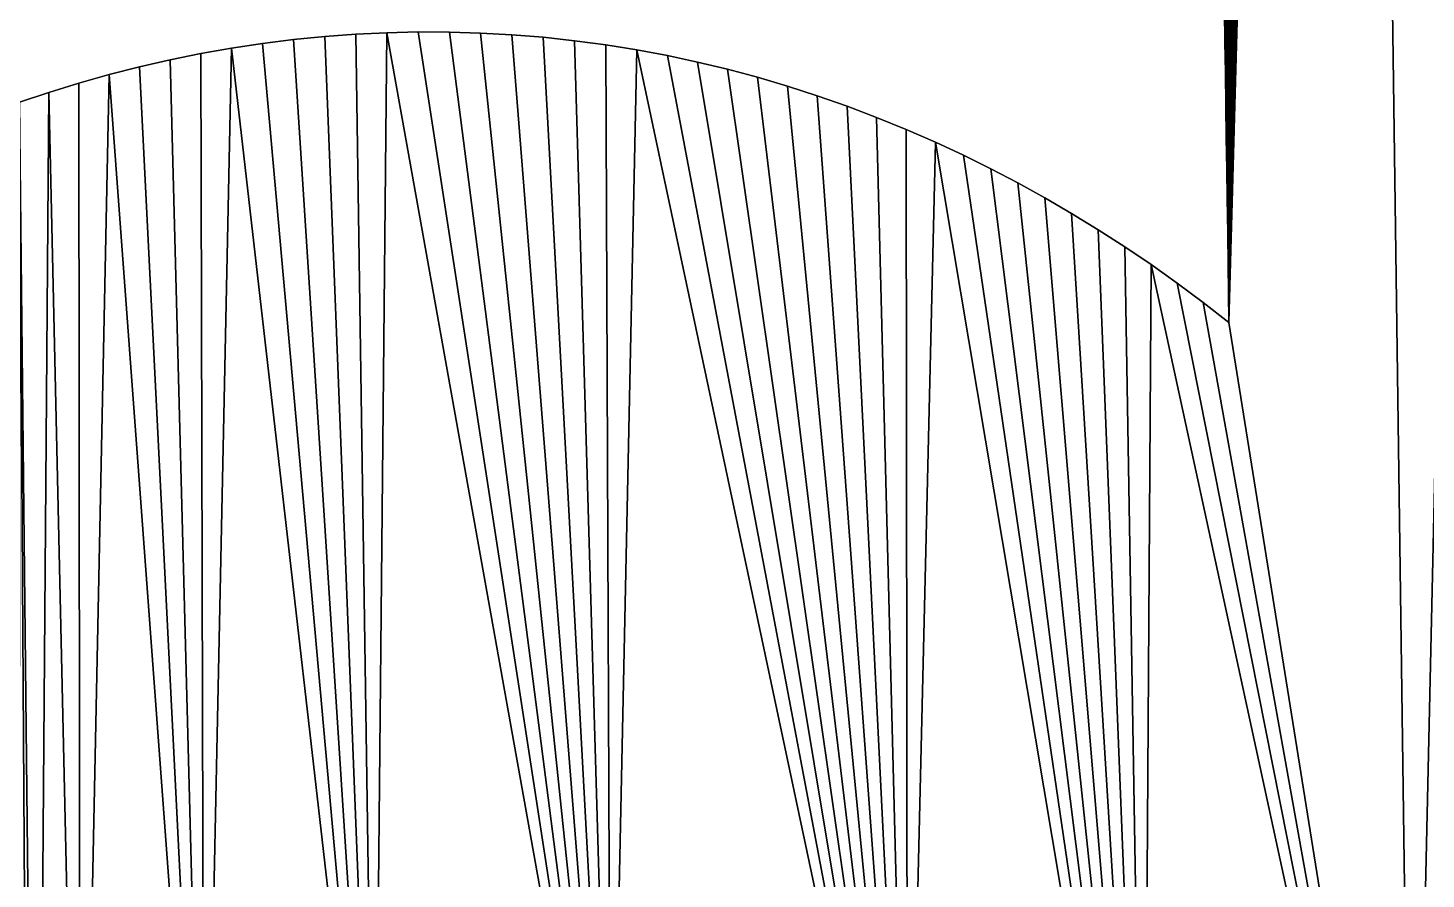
# Model space of a CAD drawing. Extents: x 9 to 1212, y 18 to 833.
# Drawn here: x 53.89 to 75.61, y 743.71 to 756.94 of the extents above; entities that cross this region are included whole.
import ezdxf

# ---------------------------------------------------------------- set-up
doc = ezdxf.new("R2010")
doc.units = 0
doc.header["$MEASUREMENT"] = 0
doc.layers.get('0').update_dxf_attribs({"linetype": 'CONTINUOUS'})

# ---------------------------------------------------------------- blocks, each defined once
blk = doc.blocks.new('GRUPO_1')
for p, q in [((63.93513, 316.35984), (63.92812, 316.84657)), ((63.93513, 316.35984, 15), (63.92812, 316.84657, 15)), ((50.43199, 316.48399), (50.91567, 316.50721)), ((50.43199, 316.48399, 15), (50.91567, 316.50721, 15)), ((50.91567, 316.50721), (51.40012, 316.51799)), ((50.91567, 316.50721, 15), (51.40012, 316.51799, 15)), ((50.91567, 316.50721), (50.91567, 316.50721, 15)), ((51.40012, 316.51799), (51.8852, 316.51628)), ((51.40012, 316.51799, 15), (51.8852, 316.51628, 15)), ((51.40012, 316.51799), (51.40012, 316.51799, 15)), ((51.8852, 316.51628), (52.37073, 316.502)), ((51.8852, 316.51628, 15), (52.37073, 316.502, 15)), ((51.8852, 316.51628), (51.8852, 316.51628, 15)), ((52.37073, 316.502), (52.85657, 316.47507)), ((52.37073, 316.502, 15), (52.85657, 316.47507, 15)), ((52.37073, 316.502), (52.37073, 316.502, 15)), ((48.50222, 316.26727), (48.98278, 316.33987)), ((48.50222, 316.26727, 15), (48.98278, 316.33987, 15)), ((48.98278, 316.33987), (49.46478, 316.40024)), ((48.98278, 316.33987, 15), (49.46478, 316.40024, 15)), ((48.98278, 316.33987), (48.98278, 316.33987, 15)), ((49.46478, 316.40024), (49.94806, 316.44832)), ((49.46478, 316.40024, 15), (49.94806, 316.44832, 15)), ((49.46478, 316.40024), (49.46478, 316.40024, 15)), ((49.94806, 316.44832), (50.43199, 316.48399)), ((49.94806, 316.44832, 15), (50.43199, 316.48399, 15)), ((49.94806, 316.44832), (49.94806, 316.44832, 15)), ((50.43199, 316.48399), (50.43199, 316.48399, 15)), ((52.85657, 316.47507), (53.34254, 316.43544)), ((52.85657, 316.47507, 15), (53.34254, 316.43544, 15)), ((52.85657, 316.47507), (52.85657, 316.47507, 15)), ((53.34254, 316.43544), (53.82848, 316.38302)), ((53.34254, 316.43544, 15), (53.82848, 316.38302, 15)), ((53.34254, 316.43544), (53.34254, 316.43544, 15)), ((53.82848, 316.38302), (54.31424, 316.31775)), ((53.82848, 316.38302, 15), (54.31424, 316.31775, 15)), ((53.82848, 316.38302), (53.82848, 316.38302, 15)), ((54.31424, 316.31775), (54.79964, 316.23955)), ((54.31424, 316.31775, 15), (54.79964, 316.23955, 15)), ((54.31424, 316.31775), (54.31424, 316.31775, 15)), ((63.942, 315.88246), (63.93513, 316.35984)), ((63.942, 315.88246, 15), (63.93513, 316.35984, 15)), ((63.93513, 316.35984), (63.93513, 316.35984, 15)), ((47.07083, 315.97682), (47.54608, 316.08567)), ((47.07083, 315.97682, 15), (47.54608, 316.08567, 15)), ((47.54608, 316.08567), (48.02327, 316.18251)), ((47.54608, 316.08567, 15), (48.02327, 316.18251, 15)), ((47.54608, 316.08567), (47.54608, 316.08567, 15)), ((48.02327, 316.18251), (48.50222, 316.26727)), ((48.02327, 316.18251, 15), (48.50222, 316.26727, 15)), ((48.02327, 316.18251), (48.02327, 316.18251, 15)), ((48.50222, 316.26727), (48.50222, 316.26727, 15)), ((54.79964, 316.23955), (55.27348, 316.15059)), ((54.79964, 316.23955, 15), (55.27348, 316.15059, 15)), ((54.79964, 316.23955), (54.79964, 316.23955, 15)), ((55.27348, 316.15059), (55.74088, 316.05047)), ((55.27348, 316.15059, 15), (55.74088, 316.05047, 15)), ((55.27348, 316.15059), (55.27348, 316.15059, 15)), ((46.12678, 315.72336), (46.59767, 315.85602)), ((46.12678, 315.72336, 15), (46.59767, 315.85602, 15)), ((46.59767, 315.85602), (47.07083, 315.97682)), ((46.59767, 315.85602, 15), (47.07083, 315.97682, 15)), ((46.59767, 315.85602), (46.59767, 315.85602, 15)), ((47.07083, 315.97682), (47.07083, 315.97682, 15)), ((55.74088, 316.05047), (56.20751, 315.93811)), ((55.74088, 316.05047, 15), (56.20751, 315.93811, 15)), ((55.74088, 316.05047), (55.74088, 316.05047, 15)), ((56.20751, 315.93811), (56.67323, 315.81346)), ((56.20751, 315.93811, 15), (56.67323, 315.81346, 15)), ((56.20751, 315.93811), (56.20751, 315.93811, 15)), ((63.94922, 315.38154), (63.942, 315.88246)), ((63.94922, 315.38154, 15), (63.942, 315.88246, 15)), ((63.942, 315.88246), (63.942, 315.88246, 15)), ((45.65972, 315.57936), (46.12678, 315.72336)), ((45.65972, 315.57936, 15), (46.12678, 315.72336, 15)), ((46.12678, 315.72336), (46.12678, 315.72336, 15)), ((56.67323, 315.81346), (57.13789, 315.67644)), ((56.67323, 315.81346, 15), (57.13789, 315.67644, 15)), ((56.67323, 315.81346), (56.67323, 315.81346, 15)), ((57.13789, 315.67644), (57.60134, 315.527)), ((57.13789, 315.67644, 15), (57.60134, 315.527, 15)), ((57.13789, 315.67644), (57.13789, 315.67644, 15)), ((45.20368, 315.42664), (45.65972, 315.57936)), ((45.20368, 315.42664, 15), (45.65972, 315.57936, 15)), ((45.65972, 315.57936), (45.65972, 315.57936, 15)), ((57.60134, 315.527), (58.06344, 315.36507)), ((57.60134, 315.527, 15), (58.06344, 315.36507, 15)), ((57.60134, 315.527), (57.60134, 315.527, 15)), ((58.06344, 315.36507), (58.52405, 315.19058)), ((58.06344, 315.36507, 15), (58.52405, 315.19058, 15)), ((58.06344, 315.36507), (58.06344, 315.36507, 15)), ((58.52405, 315.19058), (58.98301, 315.00348)), ((58.52405, 315.19058, 15), (58.98301, 315.00348, 15)), ((58.52405, 315.19058), (58.52405, 315.19058, 15)), ((63.95657, 314.87059), (63.94922, 315.38154)), ((63.95657, 314.87059, 15), (63.94922, 315.38154, 15)), ((63.94922, 315.38154), (63.94922, 315.38154, 15)), ((58.98301, 315.00348), (59.44019, 314.80369)), ((58.98301, 315.00348, 15), (59.44019, 314.80369, 15)), ((58.98301, 315.00348), (58.98301, 315.00348, 15)), ((59.44019, 314.80369), (59.87398, 314.60149)), ((59.44019, 314.80369, 15), (59.87398, 314.60149, 15)), ((59.44019, 314.80369), (59.44019, 314.80369, 15)), ((63.96355, 314.38569), (63.95657, 314.87059)), ((63.96355, 314.38569, 15), (63.95657, 314.87059, 15)), ((63.95657, 314.87059), (63.95657, 314.87059, 15)), ((59.87398, 314.60149), (60.2964, 314.39249)), ((59.87398, 314.60149, 15), (60.2964, 314.39249, 15)), ((59.87398, 314.60149), (59.87398, 314.60149, 15)), ((60.2964, 314.39249), (60.71691, 314.17232)), ((60.2964, 314.39249, 15), (60.71691, 314.17232, 15)), ((60.2964, 314.39249), (60.2964, 314.39249, 15)), ((63.97009, 313.93175), (63.96355, 314.38569)), ((63.97009, 313.93175, 15), (63.96355, 314.38569, 15)), ((63.96355, 314.38569), (63.96355, 314.38569, 15)), ((60.71691, 314.17232), (61.13538, 313.94093)), ((60.71691, 314.17232, 15), (61.13538, 313.94093, 15)), ((60.71691, 314.17232), (60.71691, 314.17232, 15)), ((61.13538, 313.94093), (61.5517, 313.69827)), ((61.13538, 313.94093, 15), (61.5517, 313.69827, 15)), ((61.13538, 313.94093), (61.13538, 313.94093, 15)), ((63.9778, 313.39587), (63.97009, 313.93175)), ((63.9778, 313.39587, 15), (63.97009, 313.93175, 15)), ((63.97009, 313.93175), (63.97009, 313.93175, 15)), ((61.5517, 313.69827), (61.96575, 313.44428)), ((61.5517, 313.69827, 15), (61.96575, 313.44428, 15)), ((61.5517, 313.69827), (61.5517, 313.69827, 15)), ((61.96575, 313.44428), (62.37742, 313.17891)), ((61.96575, 313.44428, 15), (62.37742, 313.17891, 15)), ((61.96575, 313.44428), (61.96575, 313.44428, 15)), ((63.98501, 312.89489), (63.9778, 313.39587)), ((63.98501, 312.89489, 15), (63.9778, 313.39587, 15)), ((63.9778, 313.39587), (63.9778, 313.39587, 15)), ((62.37742, 313.17891), (62.78658, 312.90212)), ((62.37742, 313.17891, 15), (62.78658, 312.90212, 15)), ((62.37742, 313.17891), (62.37742, 313.17891, 15)), ((62.78658, 312.90212), (63.19312, 312.61384)), ((62.78658, 312.90212, 15), (63.19312, 312.61384, 15)), ((62.78658, 312.90212), (62.78658, 312.90212, 15)), ((63.99102, 312.47767), (63.98501, 312.89489)), ((63.99102, 312.47767, 15), (63.98501, 312.89489, 15)), ((63.98501, 312.89489), (63.98501, 312.89489, 15)), ((63.19312, 312.61384), (63.59692, 312.31404)), ((63.19312, 312.61384, 15), (63.59692, 312.31404, 15)), ((63.19312, 312.61384), (63.19312, 312.61384, 15)), ((63.99786, 312.00265), (63.99102, 312.47767)), ((63.99786, 312.00265, 15), (63.99102, 312.47767, 15)), ((63.99102, 312.47767), (63.99102, 312.47767, 15)), ((63.59692, 312.31404), (63.99786, 312.00265)), ((63.59692, 312.31404, 15), (63.99786, 312.00265, 15)), ((63.59692, 312.31404), (63.59692, 312.31404, 15)), ((63.99786, 312.00265), (63.99786, 312.00265, 15))]:
    blk.add_line(p, q)
mesh = blk.add_polyface()
corners = [(71.12799, 361.96212), (69.24429, 306.39546), (68.51422, 368.60535), (66.84832, 294.16265), (65.73995, 375.18249), (59.85619, 346.59526), (60.03148, 388.27036), (59.99102, 346.12508), (60.12873, 345.64484), (62.88618, 381.72551), (60.25218, 345.20512), (60.38195, 344.72465), (60.51009, 344.2502), (60.63785, 343.7772), (60.76293, 343.3141), (60.87995, 342.85013), (61.00084, 342.37055), (61.12117, 341.89323), (61.23965, 341.42323), (61.34978, 340.96256), (61.46068, 340.48594), (61.57195, 340.00774), (61.6847, 339.52317), (61.78539, 339.07608), (61.88889, 338.58933), (61.99111, 338.1086), (62.0925, 337.63177), (62.19107, 337.16209), (62.2827, 336.685), (62.37511, 336.20384), (62.46808, 335.71976), (62.56084, 335.23675), (62.63842, 334.78024), (62.72105, 334.29207), (62.8033, 333.80612), (62.88487, 333.32424), (62.95441, 332.86215), (63.02578, 332.37409), (63.09688, 331.88785), (63.16787, 331.40239), (63.22811, 330.93472), (63.28721, 330.44872), (63.34624, 329.96337), (63.40638, 329.46887), (63.45565, 329.00129), (63.50258, 328.51703), (63.54984, 328.0294), (63.59793, 327.53315), (63.63545, 327.06426)]
mesh.append_faces([[corners[k] for k in face] for face in [(0, 1, 2), (5, 6, 7), (7, 6, 8), (8, 9, 10), (10, 9, 11), (11, 9, 12), (12, 9, 13), (13, 9, 14), (14, 9, 15), (15, 9, 16), (16, 9, 17), (17, 9, 18), (18, 9, 19), (19, 9, 20), (20, 9, 21), (21, 9, 22), (22, 9, 23), (23, 9, 24), (24, 9, 25), (25, 9, 26), (26, 9, 27), (27, 9, 28), (28, 9, 29), (29, 9, 30), (30, 9, 31), (31, 9, 32), (32, 9, 33), (33, 9, 34), (34, 9, 35), (35, 9, 36), (36, 4, 37), (37, 4, 38), (38, 4, 39), (39, 4, 40), (40, 4, 41), (41, 4, 42), (42, 4, 43), (43, 4, 44), (44, 4, 45), (45, 4, 46), (46, 4, 47), (47, 4, 48)]], dxfattribs={"vtx0": -1, "vtx1": -1})
mesh.append_faces([[corners[k] for k in face] for face in [(3, 4, 2)]], dxfattribs={"vtx0": -1, "vtx2": -1})
mesh = blk.add_polyface()
corners = [(65.73995, 375.18249, 15), (66.84832, 294.16265, 15), (68.51422, 368.60535, 15), (60.03148, 388.27036, 15), (59.85619, 346.59526, 15), (59.99102, 346.12508, 15), (60.12873, 345.64484, 15), (62.88618, 381.72551, 15), (60.25218, 345.20512, 15), (60.38195, 344.72465, 15), (60.51009, 344.2502, 15), (60.63785, 343.7772, 15), (60.76293, 343.3141, 15), (60.87995, 342.85013, 15), (61.00084, 342.37055, 15), (61.12117, 341.89323, 15), (61.23965, 341.42323, 15), (61.34978, 340.96256, 15), (61.46068, 340.48594, 15), (61.57195, 340.00774, 15), (61.6847, 339.52317, 15), (61.78539, 339.07608, 15), (61.88889, 338.58933, 15), (61.99111, 338.1086, 15), (62.0925, 337.63177, 15), (62.19107, 337.16209, 15), (62.2827, 336.685, 15), (62.37511, 336.20384, 15), (62.46808, 335.71976, 15), (62.56084, 335.23675, 15), (62.63842, 334.78024, 15), (62.72105, 334.29207, 15), (62.8033, 333.80612, 15), (62.88487, 333.32424, 15), (62.95441, 332.86215, 15), (63.02578, 332.37409, 15), (63.09688, 331.88785, 15), (63.16787, 331.40239, 15), (63.22811, 330.93472, 15), (63.28721, 330.44872, 15), (63.34624, 329.96337, 15), (63.40638, 329.46887, 15), (63.45565, 329.00129, 15), (63.50258, 328.51703, 15), (63.54984, 328.0294, 15), (63.59793, 327.53315, 15), (63.63545, 327.06426, 15), (69.24429, 306.39546, 15), (71.12799, 361.96212, 15)]
mesh.append_faces([[corners[k] for k in face] for face in [(0, 1, 2)]], dxfattribs={"vtx0": -1, "vtx1": -1})
mesh.append_faces([[corners[k] for k in face] for face in [(3, 4, 5), (3, 5, 6), (7, 6, 8), (7, 8, 9), (7, 9, 10), (7, 10, 11), (7, 11, 12), (7, 12, 13), (7, 13, 14), (7, 14, 15), (7, 15, 16), (7, 16, 17), (7, 17, 18), (7, 18, 19), (7, 19, 20), (7, 20, 21), (7, 21, 22), (7, 22, 23), (7, 23, 24), (7, 24, 25), (7, 25, 26), (7, 26, 27), (7, 27, 28), (7, 28, 29), (7, 29, 30), (7, 30, 31), (7, 31, 32), (7, 32, 33), (7, 33, 34), (0, 34, 35), (0, 35, 36), (0, 36, 37), (0, 37, 38), (0, 38, 39), (0, 39, 40), (0, 40, 41), (0, 41, 42), (0, 42, 43), (0, 43, 44), (0, 44, 45), (0, 45, 46), (47, 48, 2)]], dxfattribs={"vtx0": -1, "vtx2": -1})
mesh = blk.add_polyface()
corners = [(50.72011, 296.86092), (48.98278, 316.33987), (49.46478, 316.40024), (49.94806, 316.44832), (50.43199, 316.48399), (50.91567, 316.50721), (54.39182, 297.05516), (51.40012, 316.51799), (51.8852, 316.51628), (52.37073, 316.502), (52.85657, 316.47507), (53.34254, 316.43544), (53.82848, 316.38302), (54.31424, 316.31775), (54.79964, 316.23955), (59.00437, 296.42138), (55.27348, 316.15059), (55.74088, 316.05047), (56.20751, 315.93811), (56.67323, 315.81346), (57.13789, 315.67644), (57.60134, 315.527), (58.06344, 315.36507), (58.52405, 315.19058), (58.98301, 315.00348), (59.44019, 314.80369), (62.67385, 295.50556), (59.87398, 314.60149), (60.2964, 314.39249), (60.71691, 314.17232), (61.13538, 313.94093), (61.5517, 313.69827), (61.96575, 313.44428), (62.37742, 313.17891), (62.78658, 312.90212), (66.84832, 294.16265), (63.19312, 312.61384), (63.63545, 327.06426), (65.73995, 375.18249), (63.66955, 326.58024), (63.70397, 326.09157), (63.73896, 325.59485), (63.76338, 325.12575), (63.78429, 324.63942), (63.80529, 324.15103), (63.82658, 323.65602), (63.83566, 323.26907)]
mesh.append_faces([[corners[k] for k in face] for face in [(0, 5, 6), (6, 14, 15), (15, 25, 26), (26, 34, 35), (37, 38, 39), (39, 38, 40), (40, 38, 41), (41, 38, 42), (42, 38, 43), (43, 38, 44), (44, 38, 45), (45, 38, 46)]], dxfattribs={"vtx0": -1, "vtx1": -1})
mesh.append_faces([[corners[k] for k in face] for face in [(0, 1, 2), (0, 2, 3), (0, 3, 4), (0, 4, 5), (6, 5, 7), (6, 7, 8), (6, 8, 9), (6, 9, 10), (6, 10, 11), (6, 11, 12), (6, 12, 13), (6, 13, 14), (15, 14, 16), (15, 16, 17), (15, 17, 18), (15, 18, 19), (15, 19, 20), (15, 20, 21), (15, 21, 22), (15, 22, 23), (15, 23, 24), (15, 24, 25), (26, 25, 27), (26, 27, 28), (26, 28, 29), (26, 29, 30), (26, 30, 31), (26, 31, 32), (26, 32, 33), (26, 33, 34), (35, 34, 36)]], dxfattribs={"vtx0": -1, "vtx2": -1})
mesh = blk.add_polyface()
corners = [(48.98278, 316.33987, 15), (50.72011, 296.86092, 15), (49.46478, 316.40024, 15), (49.94806, 316.44832, 15), (50.43199, 316.48399, 15), (50.91567, 316.50721, 15), (54.39182, 297.05516, 15), (51.40012, 316.51799, 15), (51.8852, 316.51628, 15), (52.37073, 316.502, 15), (52.85657, 316.47507, 15), (53.34254, 316.43544, 15), (53.82848, 316.38302, 15), (54.31424, 316.31775, 15), (54.79964, 316.23955, 15), (59.00437, 296.42138, 15), (55.27348, 316.15059, 15), (55.74088, 316.05047, 15), (56.20751, 315.93811, 15), (56.67323, 315.81346, 15), (57.13789, 315.67644, 15), (57.60134, 315.527, 15), (58.06344, 315.36507, 15), (58.52405, 315.19058, 15), (58.98301, 315.00348, 15), (59.44019, 314.80369, 15), (62.67385, 295.50556, 15), (59.87398, 314.60149, 15), (60.2964, 314.39249, 15), (60.71691, 314.17232, 15), (61.13538, 313.94093, 15), (61.5517, 313.69827, 15), (61.96575, 313.44428, 15), (62.37742, 313.17891, 15), (62.78658, 312.90212, 15), (66.84832, 294.16265, 15), (63.19312, 312.61384, 15), (65.73995, 375.18249, 15), (63.63545, 327.06426, 15), (63.66955, 326.58024, 15), (63.70397, 326.09157, 15), (63.73896, 325.59485, 15), (63.76338, 325.12575, 15), (63.78429, 324.63942, 15), (63.80529, 324.15103, 15), (63.82658, 323.65602, 15), (63.83566, 323.26907, 15)]
mesh.append_faces([[corners[k] for k in face] for face in [(0, 1, 2), (2, 1, 3), (3, 1, 4), (4, 1, 5), (5, 6, 7), (7, 6, 8), (8, 6, 9), (9, 6, 10), (10, 6, 11), (11, 6, 12), (12, 6, 13), (13, 6, 14), (14, 15, 16), (16, 15, 17), (17, 15, 18), (18, 15, 19), (19, 15, 20), (20, 15, 21), (21, 15, 22), (22, 15, 23), (23, 15, 24), (24, 15, 25), (25, 26, 27), (27, 26, 28), (28, 26, 29), (29, 26, 30), (30, 26, 31), (31, 26, 32), (32, 26, 33), (33, 26, 34), (34, 35, 36)]], dxfattribs={"vtx0": -1, "vtx1": -1})
mesh.append_faces([[corners[k] for k in face] for face in [(5, 1, 6), (14, 6, 15), (25, 15, 26), (34, 26, 35), (37, 38, 39), (37, 39, 40), (37, 40, 41), (37, 41, 42), (37, 42, 43), (37, 43, 44), (37, 44, 45), (37, 45, 46)]], dxfattribs={"vtx0": -1, "vtx2": -1})
mesh = blk.add_polyface()
corners = [(69.24429, 306.39546), (71.12799, 361.96212), (72.06581, 306.55708), (73.49536, 355.23027), (75.55655, 306.59712), (75.52852, 348.39215), (77.13967, 341.4355), (79.0269, 306.63694), (78.23911, 334.39435), (78.78499, 324.63465), (78.78372, 326.14201), (109.3535, 324.66067), (82.49895, 306.67677), (85.91789, 306.716), (89.24544, 306.7544), (92.72353, 306.79489), (96.16109, 306.83491), (66.84832, 294.16265), (63.19312, 312.61384), (63.59692, 312.31404), (63.99786, 312.00265), (65.73995, 375.18249), (68.51422, 368.60535), (71.54712, 292.36514), (71.29696, 303.15142), (63.83566, 323.26907), (63.84292, 322.7649), (63.84985, 322.28363), (63.85787, 321.72654), (63.8643, 321.27985), (63.8712, 320.80048), (63.8785, 320.29343), (63.88584, 319.78344), (63.89268, 319.30849), (63.89967, 318.82326), (63.90675, 318.33103), (63.91389, 317.83508), (63.92103, 317.33938), (63.92812, 316.84657), (63.93513, 316.35984), (63.942, 315.88246), (63.94922, 315.38154), (63.95657, 314.87059), (63.96355, 314.38569), (63.97009, 313.93175), (63.9778, 313.39587), (63.98501, 312.89489), (63.99102, 312.47767)]
mesh.append_faces([[corners[k] for k in face] for face in [(9, 8, 10)]], dxfattribs={"vtx0": -1})
mesh.append_faces([[corners[k] for k in face] for face in [(0, 1, 2), (2, 3, 4), (4, 6, 7), (7, 11, 12), (12, 11, 13), (13, 11, 14), (14, 11, 15), (15, 11, 16), (25, 21, 26), (26, 21, 27), (27, 21, 28), (28, 21, 29), (29, 21, 30), (30, 21, 31), (31, 21, 32), (32, 21, 33), (33, 21, 34), (34, 21, 35), (35, 21, 36), (36, 21, 37), (37, 21, 38), (38, 21, 39), (39, 21, 40), (40, 21, 41), (41, 21, 42), (42, 21, 43), (43, 21, 44), (44, 21, 45), (45, 21, 46), (46, 21, 47), (47, 21, 20)]], dxfattribs={"vtx0": -1, "vtx1": -1})
mesh.append_faces([[corners[k] for k in face] for face in [(7, 8, 9), (17, 20, 21), (17, 22, 0)]], dxfattribs={"vtx0": -1, "vtx1": -1, "vtx2": -1})
mesh.append_faces([[corners[k] for k in face] for face in [(2, 1, 3), (4, 3, 5), (4, 5, 6), (7, 6, 8), (7, 9, 11), (17, 18, 19), (17, 19, 20), (23, 0, 24)]], dxfattribs={"vtx0": -1, "vtx2": -1})
mesh = blk.add_polyface()
corners = [(63.19312, 312.61384, 15), (66.84832, 294.16265, 15), (63.59692, 312.31404, 15), (63.99786, 312.00265, 15), (65.73995, 375.18249, 15), (68.51422, 368.60535, 15), (69.24429, 306.39546, 15), (71.54712, 292.36514, 15), (71.29696, 303.15142, 15), (63.83566, 323.26907, 15), (63.84292, 322.7649, 15), (63.84985, 322.28363, 15), (63.85787, 321.72654, 15), (63.8643, 321.27985, 15), (63.8712, 320.80048, 15), (63.8785, 320.29343, 15), (63.88584, 319.78344, 15), (63.89268, 319.30849, 15), (63.89967, 318.82326, 15), (63.90675, 318.33103, 15), (63.91389, 317.83508, 15), (63.92103, 317.33938, 15), (63.92812, 316.84657, 15), (63.93513, 316.35984, 15), (63.942, 315.88246, 15), (63.94922, 315.38154, 15), (63.95657, 314.87059, 15), (63.96355, 314.38569, 15), (63.97009, 313.93175, 15), (63.9778, 313.39587, 15), (63.98501, 312.89489, 15), (63.99102, 312.47767, 15), (71.12799, 361.96212, 15), (72.06581, 306.55708, 15), (73.49536, 355.23027, 15), (75.55655, 306.59712, 15), (75.52852, 348.39215, 15), (77.13967, 341.4355, 15), (79.0269, 306.63694, 15), (78.23911, 334.39435, 15), (78.78499, 324.63465, 15), (78.78372, 326.14201, 15), (109.3535, 324.66067, 15), (82.49895, 306.67677, 15), (85.91789, 306.716, 15), (89.24544, 306.7544, 15), (92.72353, 306.79489, 15), (96.16109, 306.83491, 15)]
mesh.append_faces([[corners[k] for k in face] for face in [(39, 40, 41)]], dxfattribs={"vtx0": -1})
mesh.append_faces([[corners[k] for k in face] for face in [(0, 1, 2), (2, 1, 3), (6, 7, 8), (32, 33, 34), (34, 35, 36), (36, 35, 37), (37, 38, 39), (40, 38, 42)]], dxfattribs={"vtx0": -1, "vtx1": -1})
mesh.append_faces([[corners[k] for k in face] for face in [(3, 1, 4), (5, 1, 6), (39, 38, 40)]], dxfattribs={"vtx0": -1, "vtx1": -1, "vtx2": -1})
mesh.append_faces([[corners[k] for k in face] for face in [(4, 9, 10), (4, 10, 11), (4, 11, 12), (4, 12, 13), (4, 13, 14), (4, 14, 15), (4, 15, 16), (4, 16, 17), (4, 17, 18), (4, 18, 19), (4, 19, 20), (4, 20, 21), (4, 21, 22), (4, 22, 23), (4, 23, 24), (4, 24, 25), (4, 25, 26), (4, 26, 27), (4, 27, 28), (4, 28, 29), (4, 29, 30), (4, 30, 31), (4, 31, 3), (32, 6, 33), (34, 33, 35), (37, 35, 38), (42, 38, 43), (42, 43, 44), (42, 44, 45), (42, 45, 46), (42, 46, 47)]], dxfattribs={"vtx0": -1, "vtx2": -1})
mesh = blk.add_polyface()
corners = [(45.65972, 315.57936), (45.471, 290.6297), (45.20368, 315.42664), (46.14734, 293.90593), (46.12678, 315.72336), (46.59767, 315.85602), (48.07338, 295.90835), (47.07083, 315.97682), (47.54608, 316.08567), (48.02327, 316.18251), (48.50222, 316.26727), (50.72011, 296.86092), (48.98278, 316.33987), (24.70403, 215.92466), (24.56709, 343.83345), (27.42833, 350.29424), (27.52386, 228.05563), (30.45184, 356.49906), (29.21878, 272.00631), (29.2441, 272.67914), (29.27471, 273.4261), (29.30514, 274.1689), (29.33554, 274.91063), (29.36576, 275.64836), (29.39536, 276.37065), (29.55654, 275.67631), (29.72817, 274.97757), (29.91036, 274.27449), (30.1032, 273.56709), (30.30679, 272.85542), (30.52122, 272.13952), (31.29065, 302.21603), (33.63831, 362.43454), (31.34411, 302.70704), (31.39706, 303.19327), (31.45244, 303.64202), (31.51467, 304.13763), (31.57708, 304.63473), (31.63732, 305.11447), (31.69904, 305.60599), (31.75907, 306.08412), (31.82156, 306.58182), (31.88372, 307.07685), (31.93989, 307.50422), (32.01172, 308.00282), (32.08003, 308.47701), (32.15064, 308.96719), (32.22068, 309.45333), (32.29097, 309.94127), (32.36167, 310.43205)]
mesh.append_faces([[corners[k] for k in face] for face in [(0, 1, 2), (1, 0, 3), (3, 5, 6), (6, 10, 11), (18, 17, 19), (19, 17, 20), (20, 17, 21), (21, 17, 22), (22, 17, 23), (23, 17, 24), (24, 17, 25), (25, 17, 26), (26, 17, 27), (27, 17, 28), (28, 17, 29), (29, 17, 30), (31, 32, 33), (33, 32, 34), (34, 32, 35), (35, 32, 36), (36, 32, 37), (37, 32, 38), (38, 32, 39), (39, 32, 40), (40, 32, 41), (41, 32, 42), (42, 32, 43), (43, 32, 44), (44, 32, 45), (45, 32, 46), (46, 32, 47), (47, 32, 48), (48, 32, 49)]], dxfattribs={"vtx0": -1, "vtx1": -1})
mesh.append_faces([[corners[k] for k in face] for face in [(30, 17, 31)]], dxfattribs={"vtx0": -1, "vtx1": -1, "vtx2": -1})
mesh.append_faces([[corners[k] for k in face] for face in [(3, 0, 4), (3, 4, 5), (6, 5, 7), (6, 7, 8), (6, 8, 9), (6, 9, 10), (11, 10, 12), (13, 14, 15), (16, 15, 17)]], dxfattribs={"vtx0": -1, "vtx2": -1})
mesh = blk.add_polyface()
corners = [(45.471, 290.6297, 15), (45.65972, 315.57936, 15), (45.20368, 315.42664, 15), (46.14734, 293.90593, 15), (46.12678, 315.72336, 15), (46.59767, 315.85602, 15), (48.07338, 295.90835, 15), (47.07083, 315.97682, 15), (47.54608, 316.08567, 15), (48.02327, 316.18251, 15), (48.50222, 316.26727, 15), (50.72011, 296.86092, 15), (48.98278, 316.33987, 15), (24.56709, 343.83345, 15), (24.70403, 215.92466, 15), (27.42833, 350.29424, 15), (27.52386, 228.05563, 15), (30.45184, 356.49906, 15), (29.21878, 272.00631, 15), (29.2441, 272.67914, 15), (29.27471, 273.4261, 15), (29.30514, 274.1689, 15), (29.33554, 274.91063, 15), (29.36576, 275.64836, 15), (29.39536, 276.37065, 15), (29.55654, 275.67631, 15), (29.72817, 274.97757, 15), (29.91036, 274.27449, 15), (30.1032, 273.56709, 15), (30.30679, 272.85542, 15), (30.52122, 272.13952, 15), (31.29065, 302.21603, 15), (33.63831, 362.43454, 15), (31.34411, 302.70704, 15), (31.39706, 303.19327, 15), (31.45244, 303.64202, 15), (31.51467, 304.13763, 15), (31.57708, 304.63473, 15), (31.63732, 305.11447, 15), (31.69904, 305.60599, 15), (31.75907, 306.08412, 15), (31.82156, 306.58182, 15), (31.88372, 307.07685, 15), (31.93989, 307.50422, 15), (32.01172, 308.00282, 15), (32.08003, 308.47701, 15), (32.15064, 308.96719, 15), (32.22068, 309.45333, 15), (32.29097, 309.94127, 15), (32.36167, 310.43205, 15)]
mesh.append_faces([[corners[k] for k in face] for face in [(1, 3, 4), (4, 3, 5), (5, 6, 7), (7, 6, 8), (8, 6, 9), (9, 6, 10), (10, 11, 12), (13, 14, 15), (15, 16, 17)]], dxfattribs={"vtx0": -1, "vtx1": -1})
mesh.append_faces([[corners[k] for k in face] for face in [(17, 30, 31)]], dxfattribs={"vtx0": -1, "vtx1": -1, "vtx2": -1})
mesh.append_faces([[corners[k] for k in face] for face in [(0, 1, 2), (1, 0, 3), (5, 3, 6), (10, 6, 11), (17, 18, 19), (17, 19, 20), (17, 20, 21), (17, 21, 22), (17, 22, 23), (17, 23, 24), (17, 24, 25), (17, 25, 26), (17, 26, 27), (17, 27, 28), (17, 28, 29), (17, 29, 30), (32, 31, 33), (32, 33, 34), (32, 34, 35), (32, 35, 36), (32, 36, 37), (32, 37, 38), (32, 38, 39), (32, 39, 40), (32, 40, 41), (32, 41, 42), (32, 42, 43), (32, 43, 44), (32, 44, 45), (32, 45, 46), (32, 46, 47), (32, 47, 48), (32, 48, 49)]], dxfattribs={"vtx0": -1, "vtx2": -1})
mesh = blk.add_polyface()
corners = [(63.92812, 316.84657, 15), (63.93513, 316.35984), (63.93513, 316.35984, 15), (63.92812, 316.84657)]
mesh.append_faces([[corners[k] for k in face] for face in [(0, 1, 2), (1, 0, 3)]], dxfattribs={"vtx0": -1})
mesh = blk.add_polyface()
corners = [(50.43199, 316.48399, 15), (50.91567, 316.50721), (50.43199, 316.48399), (50.91567, 316.50721, 15)]
mesh.append_faces([[corners[k] for k in face] for face in [(0, 1, 2), (1, 0, 3)]], dxfattribs={"vtx0": -1})
mesh = blk.add_polyface()
corners = [(50.91567, 316.50721, 15), (51.40012, 316.51799), (50.91567, 316.50721), (51.40012, 316.51799, 15)]
mesh.append_faces([[corners[k] for k in face] for face in [(0, 1, 2), (1, 0, 3)]], dxfattribs={"vtx0": -1})
mesh = blk.add_polyface()
corners = [(51.40012, 316.51799, 15), (51.8852, 316.51628), (51.40012, 316.51799), (51.8852, 316.51628, 15)]
mesh.append_faces([[corners[k] for k in face] for face in [(0, 1, 2), (1, 0, 3)]], dxfattribs={"vtx0": -1})
mesh = blk.add_polyface()
corners = [(51.8852, 316.51628, 15), (52.37073, 316.502), (51.8852, 316.51628), (52.37073, 316.502, 15)]
mesh.append_faces([[corners[k] for k in face] for face in [(0, 1, 2), (1, 0, 3)]], dxfattribs={"vtx0": -1})
mesh = blk.add_polyface()
corners = [(52.37073, 316.502, 15), (52.85657, 316.47507), (52.37073, 316.502), (52.85657, 316.47507, 15)]
mesh.append_faces([[corners[k] for k in face] for face in [(0, 1, 2), (1, 0, 3)]], dxfattribs={"vtx0": -1})
mesh = blk.add_polyface()
corners = [(48.50222, 316.26727, 15), (48.98278, 316.33987), (48.50222, 316.26727), (48.98278, 316.33987, 15)]
mesh.append_faces([[corners[k] for k in face] for face in [(0, 1, 2), (1, 0, 3)]], dxfattribs={"vtx0": -1})
mesh = blk.add_polyface()
corners = [(48.98278, 316.33987, 15), (49.46478, 316.40024), (48.98278, 316.33987), (49.46478, 316.40024, 15)]
mesh.append_faces([[corners[k] for k in face] for face in [(0, 1, 2), (1, 0, 3)]], dxfattribs={"vtx0": -1})
mesh = blk.add_polyface()
corners = [(49.46478, 316.40024, 15), (49.94806, 316.44832), (49.46478, 316.40024), (49.94806, 316.44832, 15)]
mesh.append_faces([[corners[k] for k in face] for face in [(0, 1, 2), (1, 0, 3)]], dxfattribs={"vtx0": -1})
mesh = blk.add_polyface()
corners = [(49.94806, 316.44832, 15), (50.43199, 316.48399), (49.94806, 316.44832), (50.43199, 316.48399, 15)]
mesh.append_faces([[corners[k] for k in face] for face in [(0, 1, 2), (1, 0, 3)]], dxfattribs={"vtx0": -1})
mesh = blk.add_polyface()
corners = [(52.85657, 316.47507, 15), (53.34254, 316.43544), (52.85657, 316.47507), (53.34254, 316.43544, 15)]
mesh.append_faces([[corners[k] for k in face] for face in [(0, 1, 2), (1, 0, 3)]], dxfattribs={"vtx0": -1})
mesh = blk.add_polyface()
corners = [(53.34254, 316.43544, 15), (53.82848, 316.38302), (53.34254, 316.43544), (53.82848, 316.38302, 15)]
mesh.append_faces([[corners[k] for k in face] for face in [(0, 1, 2), (1, 0, 3)]], dxfattribs={"vtx0": -1})
mesh = blk.add_polyface()
corners = [(53.82848, 316.38302, 15), (54.31424, 316.31775), (53.82848, 316.38302), (54.31424, 316.31775, 15)]
mesh.append_faces([[corners[k] for k in face] for face in [(0, 1, 2), (1, 0, 3)]], dxfattribs={"vtx0": -1})
mesh = blk.add_polyface()
corners = [(54.31424, 316.31775, 15), (54.79964, 316.23955), (54.31424, 316.31775), (54.79964, 316.23955, 15)]
mesh.append_faces([[corners[k] for k in face] for face in [(0, 1, 2), (1, 0, 3)]], dxfattribs={"vtx0": -1})
mesh = blk.add_polyface()
corners = [(63.93513, 316.35984, 15), (63.942, 315.88246), (63.942, 315.88246, 15), (63.93513, 316.35984)]
mesh.append_faces([[corners[k] for k in face] for face in [(0, 1, 2), (1, 0, 3)]], dxfattribs={"vtx0": -1})
mesh = blk.add_polyface()
corners = [(47.07083, 315.97682, 15), (47.54608, 316.08567), (47.07083, 315.97682), (47.54608, 316.08567, 15)]
mesh.append_faces([[corners[k] for k in face] for face in [(0, 1, 2), (1, 0, 3)]], dxfattribs={"vtx0": -1})
mesh = blk.add_polyface()
corners = [(47.54608, 316.08567, 15), (48.02327, 316.18251), (47.54608, 316.08567), (48.02327, 316.18251, 15)]
mesh.append_faces([[corners[k] for k in face] for face in [(0, 1, 2), (1, 0, 3)]], dxfattribs={"vtx0": -1})
mesh = blk.add_polyface()
corners = [(48.02327, 316.18251, 15), (48.50222, 316.26727), (48.02327, 316.18251), (48.50222, 316.26727, 15)]
mesh.append_faces([[corners[k] for k in face] for face in [(0, 1, 2), (1, 0, 3)]], dxfattribs={"vtx0": -1})
mesh = blk.add_polyface()
corners = [(54.79964, 316.23955, 15), (55.27348, 316.15059), (54.79964, 316.23955), (55.27348, 316.15059, 15)]
mesh.append_faces([[corners[k] for k in face] for face in [(0, 1, 2), (1, 0, 3)]], dxfattribs={"vtx0": -1})
mesh = blk.add_polyface()
corners = [(55.27348, 316.15059, 15), (55.74088, 316.05047), (55.27348, 316.15059), (55.74088, 316.05047, 15)]
mesh.append_faces([[corners[k] for k in face] for face in [(0, 1, 2), (1, 0, 3)]], dxfattribs={"vtx0": -1})
mesh = blk.add_polyface()
corners = [(46.12678, 315.72336, 15), (46.59767, 315.85602), (46.12678, 315.72336), (46.59767, 315.85602, 15)]
mesh.append_faces([[corners[k] for k in face] for face in [(0, 1, 2), (1, 0, 3)]], dxfattribs={"vtx0": -1})
mesh = blk.add_polyface()
corners = [(46.59767, 315.85602, 15), (47.07083, 315.97682), (46.59767, 315.85602), (47.07083, 315.97682, 15)]
mesh.append_faces([[corners[k] for k in face] for face in [(0, 1, 2), (1, 0, 3)]], dxfattribs={"vtx0": -1})
mesh = blk.add_polyface()
corners = [(55.74088, 316.05047, 15), (56.20751, 315.93811), (55.74088, 316.05047), (56.20751, 315.93811, 15)]
mesh.append_faces([[corners[k] for k in face] for face in [(0, 1, 2), (1, 0, 3)]], dxfattribs={"vtx0": -1})
mesh = blk.add_polyface()
corners = [(56.20751, 315.93811, 15), (56.67323, 315.81346), (56.20751, 315.93811), (56.67323, 315.81346, 15)]
mesh.append_faces([[corners[k] for k in face] for face in [(0, 1, 2), (1, 0, 3)]], dxfattribs={"vtx0": -1})
mesh = blk.add_polyface()
corners = [(63.942, 315.88246, 15), (63.94922, 315.38154), (63.94922, 315.38154, 15), (63.942, 315.88246)]
mesh.append_faces([[corners[k] for k in face] for face in [(0, 1, 2), (1, 0, 3)]], dxfattribs={"vtx0": -1})
mesh = blk.add_polyface()
corners = [(45.65972, 315.57936, 15), (46.12678, 315.72336), (45.65972, 315.57936), (46.12678, 315.72336, 15)]
mesh.append_faces([[corners[k] for k in face] for face in [(0, 1, 2), (1, 0, 3)]], dxfattribs={"vtx0": -1})
mesh = blk.add_polyface()
corners = [(56.67323, 315.81346, 15), (57.13789, 315.67644), (56.67323, 315.81346), (57.13789, 315.67644, 15)]
mesh.append_faces([[corners[k] for k in face] for face in [(0, 1, 2), (1, 0, 3)]], dxfattribs={"vtx0": -1})
mesh = blk.add_polyface()
corners = [(57.13789, 315.67644, 15), (57.60134, 315.527), (57.13789, 315.67644), (57.60134, 315.527, 15)]
mesh.append_faces([[corners[k] for k in face] for face in [(0, 1, 2), (1, 0, 3)]], dxfattribs={"vtx0": -1})
mesh = blk.add_polyface()
corners = [(90.34163, 241.18573), (86.62488, 261.27179), (89.79771, 262.83386), (92.51214, 264.92063), (99.44923, 241.43984), (94.4668, 266.98343), (96.2941, 269.47033), (97.97923, 272.40239), (99.50739, 275.80062), (66.84832, 294.16265), (69.24429, 306.39546), (71.54712, 292.36514), (71.29696, 303.15142), (72.84741, 300.08873), (76.10755, 290.44909), (74.14674, 296.93484), (75.23566, 293.67946), (75.98839, 290.93465), (41.29309, 250.58339), (41.6629, 313.80855), (41.72287, 249.96352), (42.09362, 314.04872), (42.14489, 249.36392), (42.52803, 314.27819), (42.55883, 248.78417), (42.96599, 314.4969), (42.97963, 248.20296), (43.40735, 314.70478), (43.4073, 247.62031), (43.84189, 247.03624), (43.85195, 314.90176), (44.28343, 246.45076), (44.29964, 315.08777), (44.73195, 245.86389), (44.75027, 315.26276), (45.18748, 245.27564), (45.20368, 315.42664), (45.65007, 244.68603), (45.471, 290.6297), (46.24699, 286.70176), (46.11974, 244.09506), (46.57875, 243.5247), (47.42348, 283.887), (47.02847, 242.97255), (47.4844, 242.41927), (49.07099, 280.94745), (47.94657, 241.86486), (48.41502, 241.30935), (49.37081, 240.19503), (51.13988, 277.95368), (51.3588, 237.95361), (53.49661, 275.07116), (53.84779, 235.27698), (55.80694, 272.61385), (55.94056, 233.12468), (58.31891, 270.25987)]
mesh.append_faces([[corners[k] for k in face] for face in [(14, 16, 17)]], dxfattribs={"vtx0": -1})
mesh.append_faces([[corners[k] for k in face] for face in [(9, 10, 11), (11, 13, 14), (18, 19, 20), (20, 21, 22), (22, 23, 24), (24, 25, 26), (26, 27, 28), (28, 27, 29), (29, 30, 31), (31, 32, 33), (33, 34, 35), (35, 36, 37), (37, 39, 40), (40, 39, 41), (41, 42, 43), (43, 42, 44), (44, 45, 46), (46, 45, 47)]], dxfattribs={"vtx0": -1, "vtx1": -1})
mesh.append_faces([[corners[k] for k in face] for face in [(37, 36, 38)]], dxfattribs={"vtx0": -1, "vtx1": -1, "vtx2": -1})
mesh.append_faces([[corners[k] for k in face] for face in [(0, 1, 2), (0, 2, 3), (4, 3, 5), (4, 5, 6), (4, 6, 7), (4, 7, 8), (11, 12, 13), (14, 13, 15), (14, 15, 16), (20, 19, 21), (22, 21, 23), (24, 23, 25), (26, 25, 27), (29, 27, 30), (31, 30, 32), (33, 32, 34), (35, 34, 36), (37, 38, 39), (41, 39, 42), (44, 42, 45), (48, 45, 49), (50, 49, 51), (52, 51, 53), (54, 53, 55)]], dxfattribs={"vtx0": -1, "vtx2": -1})
mesh = blk.add_polyface()
corners = [(86.62488, 261.27179, 15), (90.34163, 241.18573, 15), (89.79771, 262.83386, 15), (92.51214, 264.92063, 15), (99.44923, 241.43984, 15), (94.4668, 266.98343, 15), (96.2941, 269.47033, 15), (97.97923, 272.40239, 15), (99.50739, 275.80062, 15), (69.24429, 306.39546, 15), (66.84832, 294.16265, 15), (71.54712, 292.36514, 15), (71.29696, 303.15142, 15), (72.84741, 300.08873, 15), (76.10755, 290.44909, 15), (74.14674, 296.93484, 15), (75.23566, 293.67946, 15), (75.98839, 290.93465, 15), (41.6629, 313.80855, 15), (41.29309, 250.58339, 15), (41.72287, 249.96352, 15), (42.09362, 314.04872, 15), (42.14489, 249.36392, 15), (42.52803, 314.27819, 15), (42.55883, 248.78417, 15), (42.96599, 314.4969, 15), (42.97963, 248.20296, 15), (43.40735, 314.70478, 15), (43.4073, 247.62031, 15), (43.84189, 247.03624, 15), (43.85195, 314.90176, 15), (44.28343, 246.45076, 15), (44.29964, 315.08777, 15), (44.73195, 245.86389, 15), (44.75027, 315.26276, 15), (45.18748, 245.27564, 15), (45.20368, 315.42664, 15), (45.65007, 244.68603, 15), (45.471, 290.6297, 15), (46.24699, 286.70176, 15), (46.11974, 244.09506, 15), (46.57875, 243.5247, 15), (47.42348, 283.887, 15), (47.02847, 242.97255, 15), (47.4844, 242.41927, 15), (49.07099, 280.94745, 15), (47.94657, 241.86486, 15), (48.41502, 241.30935, 15), (49.37081, 240.19503, 15), (51.13988, 277.95368, 15), (51.3588, 237.95361, 15), (53.49661, 275.07116, 15), (53.84779, 235.27698, 15), (55.80694, 272.61385, 15), (55.94056, 233.12468, 15), (58.31891, 270.25987, 15)]
mesh.append_faces([[corners[k] for k in face] for face in [(16, 14, 17)]], dxfattribs={"vtx0": -1})
mesh.append_faces([[corners[k] for k in face] for face in [(0, 1, 2), (2, 1, 3), (3, 4, 5), (5, 4, 6), (6, 4, 7), (7, 4, 8), (12, 11, 13), (13, 14, 15), (15, 14, 16), (18, 20, 21), (21, 22, 23), (23, 24, 25), (25, 26, 27), (27, 29, 30), (30, 31, 32), (32, 33, 34), (34, 35, 36), (38, 37, 39), (39, 41, 42), (42, 44, 45), (45, 48, 49), (49, 50, 51), (51, 52, 53), (53, 54, 55)]], dxfattribs={"vtx0": -1, "vtx1": -1})
mesh.append_faces([[corners[k] for k in face] for face in [(36, 37, 38)]], dxfattribs={"vtx0": -1, "vtx1": -1, "vtx2": -1})
mesh.append_faces([[corners[k] for k in face] for face in [(9, 10, 11), (13, 11, 14), (18, 19, 20), (21, 20, 22), (23, 22, 24), (25, 24, 26), (27, 26, 28), (27, 28, 29), (30, 29, 31), (32, 31, 33), (34, 33, 35), (36, 35, 37), (39, 37, 40), (39, 40, 41), (42, 41, 43), (42, 43, 44), (45, 44, 46), (45, 46, 47)]], dxfattribs={"vtx0": -1, "vtx2": -1})
mesh = blk.add_polyface()
corners = [(45.20368, 315.42664, 15), (45.65972, 315.57936), (45.20368, 315.42664), (45.65972, 315.57936, 15)]
mesh.append_faces([[corners[k] for k in face] for face in [(0, 1, 2), (1, 0, 3)]], dxfattribs={"vtx0": -1})
mesh = blk.add_polyface()
corners = [(57.60134, 315.527, 15), (58.06344, 315.36507), (57.60134, 315.527), (58.06344, 315.36507, 15)]
mesh.append_faces([[corners[k] for k in face] for face in [(0, 1, 2), (1, 0, 3)]], dxfattribs={"vtx0": -1})
mesh = blk.add_polyface()
corners = [(58.06344, 315.36507, 15), (58.52405, 315.19058), (58.06344, 315.36507), (58.52405, 315.19058, 15)]
mesh.append_faces([[corners[k] for k in face] for face in [(0, 1, 2), (1, 0, 3)]], dxfattribs={"vtx0": -1})
mesh = blk.add_polyface()
corners = [(58.52405, 315.19058, 15), (58.98301, 315.00348), (58.52405, 315.19058), (58.98301, 315.00348, 15)]
mesh.append_faces([[corners[k] for k in face] for face in [(0, 1, 2), (1, 0, 3)]], dxfattribs={"vtx0": -1})
mesh = blk.add_polyface()
corners = [(63.94922, 315.38154, 15), (63.95657, 314.87059), (63.95657, 314.87059, 15), (63.94922, 315.38154)]
mesh.append_faces([[corners[k] for k in face] for face in [(0, 1, 2), (1, 0, 3)]], dxfattribs={"vtx0": -1})
mesh = blk.add_polyface()
corners = [(58.98301, 315.00348, 15), (59.44019, 314.80369), (58.98301, 315.00348), (59.44019, 314.80369, 15)]
mesh.append_faces([[corners[k] for k in face] for face in [(0, 1, 2), (1, 0, 3)]], dxfattribs={"vtx0": -1})
mesh = blk.add_polyface()
corners = [(59.44019, 314.80369, 15), (59.87398, 314.60149), (59.44019, 314.80369), (59.87398, 314.60149, 15)]
mesh.append_faces([[corners[k] for k in face] for face in [(0, 1, 2), (1, 0, 3)]], dxfattribs={"vtx0": -1})
mesh = blk.add_polyface()
corners = [(63.95657, 314.87059, 15), (63.96355, 314.38569), (63.96355, 314.38569, 15), (63.95657, 314.87059)]
mesh.append_faces([[corners[k] for k in face] for face in [(0, 1, 2), (1, 0, 3)]], dxfattribs={"vtx0": -1})
mesh = blk.add_polyface()
corners = [(59.87398, 314.60149, 15), (60.2964, 314.39249), (59.87398, 314.60149), (60.2964, 314.39249, 15)]
mesh.append_faces([[corners[k] for k in face] for face in [(0, 1, 2), (1, 0, 3)]], dxfattribs={"vtx0": -1})
mesh = blk.add_polyface()
corners = [(60.2964, 314.39249, 15), (60.71691, 314.17232), (60.2964, 314.39249), (60.71691, 314.17232, 15)]
mesh.append_faces([[corners[k] for k in face] for face in [(0, 1, 2), (1, 0, 3)]], dxfattribs={"vtx0": -1})
mesh = blk.add_polyface()
corners = [(63.96355, 314.38569, 15), (63.97009, 313.93175), (63.97009, 313.93175, 15), (63.96355, 314.38569)]
mesh.append_faces([[corners[k] for k in face] for face in [(0, 1, 2), (1, 0, 3)]], dxfattribs={"vtx0": -1})
mesh = blk.add_polyface()
corners = [(60.71691, 314.17232, 15), (61.13538, 313.94093), (60.71691, 314.17232), (61.13538, 313.94093, 15)]
mesh.append_faces([[corners[k] for k in face] for face in [(0, 1, 2), (1, 0, 3)]], dxfattribs={"vtx0": -1})
mesh = blk.add_polyface()
corners = [(61.13538, 313.94093, 15), (61.5517, 313.69827), (61.13538, 313.94093), (61.5517, 313.69827, 15)]
mesh.append_faces([[corners[k] for k in face] for face in [(0, 1, 2), (1, 0, 3)]], dxfattribs={"vtx0": -1})
mesh = blk.add_polyface()
corners = [(63.97009, 313.93175, 15), (63.9778, 313.39587), (63.9778, 313.39587, 15), (63.97009, 313.93175)]
mesh.append_faces([[corners[k] for k in face] for face in [(0, 1, 2), (1, 0, 3)]], dxfattribs={"vtx0": -1})
mesh = blk.add_polyface()
corners = [(61.5517, 313.69827, 15), (61.96575, 313.44428), (61.5517, 313.69827), (61.96575, 313.44428, 15)]
mesh.append_faces([[corners[k] for k in face] for face in [(0, 1, 2), (1, 0, 3)]], dxfattribs={"vtx0": -1})
mesh = blk.add_polyface()
corners = [(61.96575, 313.44428, 15), (62.37742, 313.17891), (61.96575, 313.44428), (62.37742, 313.17891, 15)]
mesh.append_faces([[corners[k] for k in face] for face in [(0, 1, 2), (1, 0, 3)]], dxfattribs={"vtx0": -1})
mesh = blk.add_polyface()
corners = [(63.9778, 313.39587, 15), (63.98501, 312.89489), (63.98501, 312.89489, 15), (63.9778, 313.39587)]
mesh.append_faces([[corners[k] for k in face] for face in [(0, 1, 2), (1, 0, 3)]], dxfattribs={"vtx0": -1})
mesh = blk.add_polyface()
corners = [(62.37742, 313.17891, 15), (62.78658, 312.90212), (62.37742, 313.17891), (62.78658, 312.90212, 15)]
mesh.append_faces([[corners[k] for k in face] for face in [(0, 1, 2), (1, 0, 3)]], dxfattribs={"vtx0": -1})
mesh = blk.add_polyface()
corners = [(62.78658, 312.90212, 15), (63.19312, 312.61384), (62.78658, 312.90212), (63.19312, 312.61384, 15)]
mesh.append_faces([[corners[k] for k in face] for face in [(0, 1, 2), (1, 0, 3)]], dxfattribs={"vtx0": -1})
mesh = blk.add_polyface()
corners = [(63.98501, 312.89489, 15), (63.99102, 312.47767), (63.99102, 312.47767, 15), (63.98501, 312.89489)]
mesh.append_faces([[corners[k] for k in face] for face in [(0, 1, 2), (1, 0, 3)]], dxfattribs={"vtx0": -1})
mesh = blk.add_polyface()
corners = [(63.19312, 312.61384, 15), (63.59692, 312.31404), (63.19312, 312.61384), (63.59692, 312.31404, 15)]
mesh.append_faces([[corners[k] for k in face] for face in [(0, 1, 2), (1, 0, 3)]], dxfattribs={"vtx0": -1})
mesh = blk.add_polyface()
corners = [(63.99102, 312.47767, 15), (63.99786, 312.00265), (63.99786, 312.00265, 15), (63.99102, 312.47767)]
mesh.append_faces([[corners[k] for k in face] for face in [(0, 1, 2), (1, 0, 3)]], dxfattribs={"vtx0": -1})
mesh = blk.add_polyface()
corners = [(63.59692, 312.31404, 15), (63.99786, 312.00265), (63.59692, 312.31404), (63.99786, 312.00265, 15)]
mesh.append_faces([[corners[k] for k in face] for face in [(0, 1, 2), (1, 0, 3)]], dxfattribs={"vtx0": -1})

msp = doc.modelspace()

# ---------------------------------------------------------------- block references
msp.add_blockref('GRUPO_1', (8.548, 440.359))

doc.saveas('drawing.dxf')
